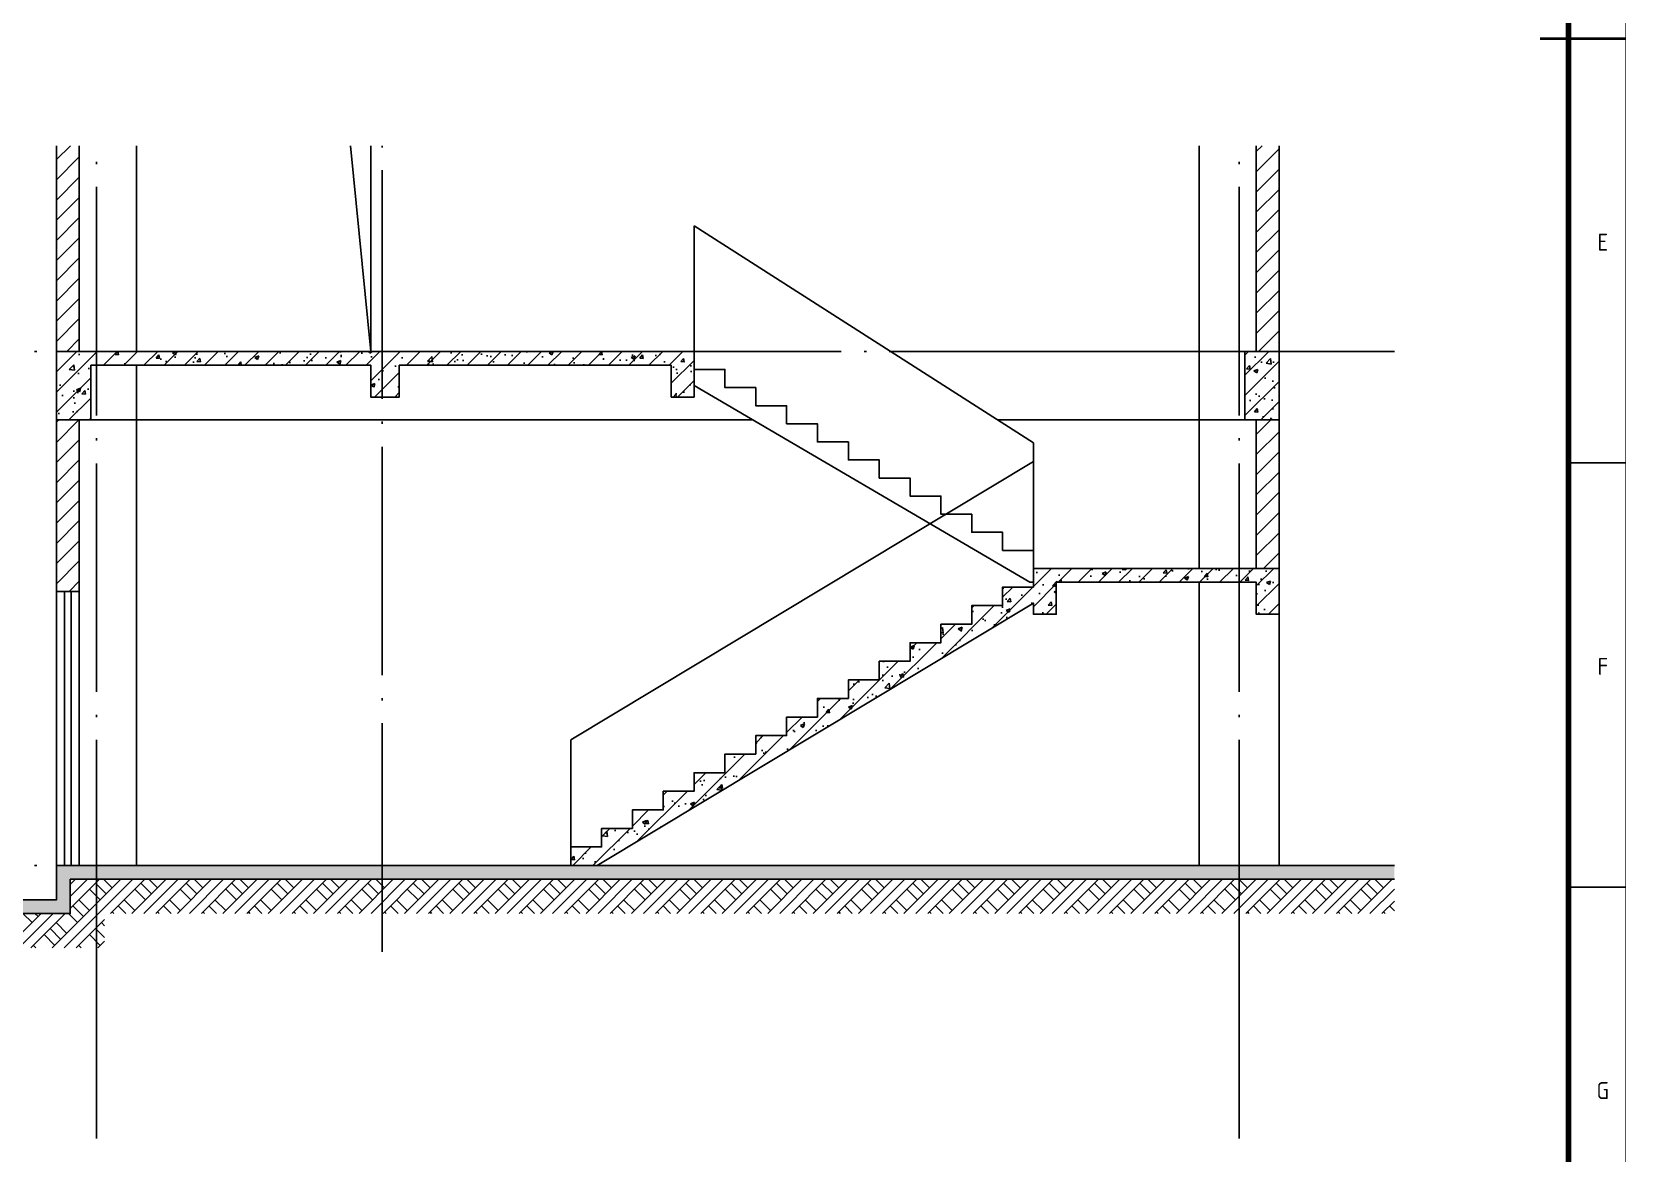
# Model space of a CAD drawing. Extents: x 93518 to 937116, y -359949 to 58022.
# Drawn here: x 891544 to 905504, y -183432 to -173619 of the extents above; entities that cross this region are included whole.
import ezdxf
from ezdxf.enums import TextEntityAlignment as Align

# ---------------------------------------------------------------- set-up
doc = ezdxf.new("R2010")
doc.units = 0
doc.header["$LTSCALE"] = 1000
doc.header["$MEASUREMENT"] = 0
doc.linetypes.add('DOTE', pattern=[2.42, 2, -0.2, 0.02, -0.2])
doc.layers.get('0').update_dxf_attribs({"linetype": 'CONTINUOUS'})
for name, color, linetype in [('AXIS', 3, 'CONTINUOUS'), ('COLUMN', 255, 'CONTINUOUS'), ('DOTE', 8, 'DOTE'), ('PUB_HATCH', 8, 'CONTINUOUS'), ('WALL', 7, 'CONTINUOUS'), ('WINDOW', 4, 'CONTINUOUS')]:
    doc.layers.add(name, color=color, linetype=linetype)
doc.styles.get("Standard").update_dxf_attribs({"font": 'GBENOR', "bigfont": 'GBCBIG'})
pattern_1 = [(45, (172997.23, -1395.83), (-88.388348, 88.388348), []), (50, (172997.23, -1395.83), (358.63009, -31.37607), [37.5, -412.5]), (355, (172997.23, -1395.83), (-69.37567, 376.09607), [30, -330]), (100.4514, (173027.12, -1398.45), (289.25469, 344.71977), [31.8701, -350.57106]), (46.1842, (172997.23, -1295.83), (533.62052, -82.7595), [56.25, -618.75]), (96.6356, (173041.7, -1302.73), (467.33135, 487.05894), [47.80514, -525.8565]), (351.1842, (172997.23, -1295.83), (467.33097, 487.0593), [45, -495]), (21, (173047.23, -1320.83), (298.45353, -201.30945), [37.5, -412.5]), (326, (173047.23, -1320.83), (121.65767, 362.57502), [30, -330]), (71.4514, (173072.1, -1337.6), (420.11131, 161.26525), [31.8701, -350.57106]), (37.5, (172997.23, -1395.83), (6.079928, 166.446927), [0, -326, 0, -335, 0, -331.25]), (7.5, (172997.23, -1395.83), (131.53477, 197.205856), [0, -191, 0, -318.5, 0, -126.25]), (327.5, (172885.73, -1395.83), (266.911218, -11.277436), [0, -125, 0, -390, 0, -517.5]), (317.5, (172835.73, -1395.83), (291.593085, 50.05249), [0, -162.5, 0, -259, 0, -367.5])]

# ---------------------------------------------------------------- blocks, each defined once
blk = doc.blocks.new('GEDI_WK_A11')
at = {"color": 3}
for p, q in [((1040, 297), (1050, 297)), ((1040, 222.75), (1050, 222.75)), ((1040, 148.5), (1050, 148.5))]:
    blk.add_line(p, q, dxfattribs=at)
for points, const_width in [([(0, 0), (1050, 0), (1050, 594), (0, 594)], 0.1), ([(25, 10), (1040, 10), (1040, 584), (25, 584)], 1)]:
    blk.add_lwpolyline(points, close=True, dxfattribs=dict(at, const_width=const_width))
blk.add_lwpolyline([(1035, 297, 0.5, 0.5, 0), (1050, 297, 0.5, 0.5, 0)], format="xyseb", dxfattribs=at)
for s, p in [('E', (1046, 259.88)), ('F', (1046, 185.62)), ('G', (1046, 111.38))]:
    blk.add_text(s, height=3, dxfattribs=at).set_placement(p, align=Align.CENTER)

msp = doc.modelspace()

# ---------------------------------------------------------------- hatches: boundary and pattern name
h = msp.add_hatch()
h.set_pattern_fill('夯实土壤', color=8, scale=50, style=0)
h.set_pattern_definition([(45, (173056.23, -1395.83), (-198.69701, 198.69701), []), (45, (173161.23, -1395.83), (-198.69701, 198.69701), []), (45, (173266.23, -1395.83), (-198.69701, 198.69701), []), (135, (173056.23, -1395.83), (-198.69701, -198.69701), [132.5, -148.5]), (135, (173108.73, -1343.33), (-198.69701, -198.69701), [132.5, -148.5]), (135, (173161.23, -1290.83), (-198.69701, -198.69701), [132.5, -148.5])])
h.paths.add_polyline_path([(902108.6, -181035.5), (903467.1, -181035.5), (903467.1, -181335.5), (902108.6, -181335.5)])
h.paths.add_polyline_path([(894608.6, -181035.5), (902108.6, -181035.5), (902108.6, -181335.5), (894608.6, -181335.5)])
h.paths.add_polyline_path([(892108.6, -181035.5), (894608.6, -181035.5), (894608.6, -181335.5), (892178.6, -181335.5), (892178.6, -181635.5), (892108.6, -181635.5)])
h.paths.add_polyline_path([(890296.5, -181335.5), (891878.6, -181335.5), (891878.6, -181035.5), (892108.6, -181035.5), (892108.6, -181635.5), (890296.5, -181635.5)])
at = {"layer": 'COLUMN'}
h = msp.add_hatch(dxfattribs=at)
h.set_pattern_fill('钢筋混凝土', color=8, scale=50, style=0)
h.set_pattern_definition(pattern_1)
h.paths.add_polyline_path([(894758.6, -176535.5), (897138.6, -176535.5), (897138.6, -176815.5), (897338.6, -176815.5), (897338.6, -176535.5), (897338.6, -176415.5), (894608.6, -176415.5), (894608.6, -176815.5), (894758.6, -176815.5)])
h.paths.add_polyline_path([(894508.6, -176535.5), (894508.6, -176815.5), (894608.6, -176815.5), (894608.6, -176415.5), (892108.6, -176415.5), (892108.6, -176535.5)])
h.paths.add_polyline_path([(891758.6, -177015.5), (892058.6, -177015.5), (892058.6, -176535.5), (892108.6, -176535.5), (892108.6, -176415.5), (891758.6, -176415.5)])
h = msp.add_hatch(dxfattribs=at)
h.set_pattern_fill('钢筋混凝土', color=8, scale=50, style=0)
h.set_pattern_definition(pattern_1)
h.paths.add_polyline_path([(902458.6, -176415.5), (902158.6, -176415.5), (902158.6, -177015.5), (902458.6, -177015.5)])
h = msp.add_hatch(dxfattribs=at)
h.set_pattern_fill('钢筋混凝土', color=8, scale=50, style=0)
h.set_pattern_definition(pattern_1)
h.paths.add_polyline_path([(900308.6, -178618), (900308.6, -178715.5), (900508.6, -178715.5), (900508.6, -178435.5), (902108.6, -178435.5), (902108.6, -178315.5), (900308.6, -178315.5), (900308.6, -178478), (900038.6, -178478), (900038.6, -178640.5), (899768.6, -178640.5), (899768.6, -178803), (899498.6, -178803), (899498.6, -178965.5), (899228.6, -178965.5), (899228.6, -179128), (898958.6, -179128), (898958.6, -179290.5), (898688.6, -179290.5), (898688.6, -179453), (898418.6, -179453), (898418.6, -179615.5), (898148.6, -179615.5), (898148.6, -179778), (897878.6, -179778), (897878.6, -179940.5), (897608.6, -179940.5), (897608.6, -180103), (897338.6, -180103), (897338.6, -180265.5), (897068.6, -180265.5), (897068.6, -180428), (896798.6, -180428), (896798.6, -180590.5), (896528.6, -180590.5), (896528.6, -180753), (896258.6, -180753), (896258.6, -180915.5), (896491.3, -180915.5)])
h.paths.add_polyline_path([(902108.6, -178315.5), (902108.6, -178435.5), (902258.6, -178435.5), (902258.6, -178715.5), (902458.6, -178715.5), (902458.6, -178315.5)])
h = msp.add_hatch(dxfattribs=at)
h.set_pattern_fill('钢筋混凝土', color=8, scale=50, style=0)
h.set_pattern_definition(pattern_1)
h.paths.add_polyline_path([(894608.6, -180915.5), (902108.6, -180915.5), (902108.6, -181035.5), (894608.6, -181035.5)])
h.paths.add_polyline_path([(902108.6, -180915.5), (903467.1, -180915.5), (903467.1, -181035.5), (902108.6, -181035.5)])
h.paths.add_polyline_path([(892108.6, -180915.5), (894608.6, -180915.5), (894608.6, -181035.5), (892108.6, -181035.5)])
h.paths.add_polyline_path([(890296.5, -181215.5), (891758.6, -181215.5), (891758.6, -180915.5), (892108.6, -180915.5), (892108.6, -181035.5), (891878.6, -181035.5), (891878.6, -181335.5), (890296.5, -181335.5)])
at = {"layer": 'PUB_HATCH'}
h = msp.add_hatch(dxfattribs=at)
h.set_pattern_fill('普通砖', color=256, scale=50, style=0)
h.set_pattern_definition([(45, (172997.23, -1306.08), (-88.388383, 88.388383), [])])
h.paths.add_polyline_path([(891758.6, -176415.5), (891958.6, -176415.5), (891958.6, -174615.5), (891758.6, -174615.5)])
h.paths.add_polyline_path([(891758.6, -178515.5), (891958.6, -178515.5), (891958.6, -177015.5), (891758.6, -177015.5)])
h.paths.add_polyline_path([(902258.6, -176415.5), (902458.6, -176415.5), (902458.6, -174615.5), (902258.6, -174615.5)])
h.paths.add_polyline_path([(902458.6, -177015.5), (902258.6, -177015.5), (902258.6, -178315.5), (902458.6, -178315.5)])

# ---------------------------------------------------------------- linework, layer by layer
at = {"color": 8}
for p, q in [((892458.6, -176415.5), (892458.6, -174615.5)), ((901758.6, -178315.5), (901758.6, -174615.5)), ((899058.1, -176415.5), (902158.6, -176415.5)), ((892458.6, -180915.5), (892458.6, -176535.5)), ((892058.6, -177015.5), (897854.6, -177015.5)), ((899996, -177015.5), (902158.6, -177015.5)), ((901758.6, -180915.5), (901758.6, -178435.5)), ((902458.6, -180915.5), (902458.6, -178715.5))]:
    msp.add_line(p, q, dxfattribs=at)
at = {"color": 2}
for p, q in [((900308.6, -177215.5), (897338.6, -175315.5)), ((896258.6, -179815.5), (900308.6, -177378))]:
    msp.add_line(p, q, dxfattribs=at)
at = {"color": 8}
msp.add_lwpolyline([(894508.6, -176415.5), (894330.6, -174615.5)], dxfattribs=at)
at = {"color": 2}
for points in [[(897338.6, -176415.5), (897338.6, -175315.5)], [(897338.6, -175935.5), (897338.6, -175473.8)], [(900308.6, -178315.5), (900308.6, -178157.1), (900038.6, -178157.1), (900038.6, -177998.8), (899768.6, -177998.8), (899768.6, -177840.5), (899498.6, -177840.5), (899498.6, -177682.1), (899228.6, -177682.1), (899228.6, -177523.8), (898958.6, -177523.8), (898958.6, -177365.5), (898688.6, -177365.5), (898688.6, -177207.1), (898418.6, -177207.1), (898418.6, -177048.8), (898148.6, -177048.8), (898148.6, -176890.5), (897878.6, -176890.5), (897878.6, -176732.1), (897608.6, -176732.1), (897608.6, -176573.8), (897338.6, -176573.8), (897338.6, -176415.5), (897338.6, -176415.5)], [(900308.6, -178435.5), (900276, -178435.5), (897338.6, -176712.9)], [(900308.6, -178315.5), (900308.6, -177215.5)], [(900308.6, -178478), (900308.6, -177378)], [(896258.6, -180915.5), (896258.6, -179815.5)]]:
    msp.add_lwpolyline(points, dxfattribs=at)
msp.add_lwpolyline([(903467.1, -181035.5), (891878.6, -181035.5), (891878.6, -181335.5), (890296.5, -181335.5)])
at = {"layer": 'AXIS'}
for p, q in [((892108.6, -181816.2), (892108.6, -183303.5)), ((902108.6, -181816.2), (902108.6, -183303.5))]:
    msp.add_line(p, q, dxfattribs=at)
at = {"layer": 'DOTE'}
for p, q in [((892108.6, -181816.2), (892108.6, -174615.5)), ((894608.6, -181669.9), (894608.6, -174615.5)), ((902108.6, -181816.2), (902108.6, -174615.5)), ((903467.1, -176415.5), (890296.5, -176415.5)), ((903467.1, -180915.5), (890296.5, -180915.5))]:
    msp.add_line(p, q, dxfattribs=at)
at = {"layer": 'WALL'}
for p, q in [((891758.6, -178515.5), (891758.6, -174615.5)), ((891958.6, -176415.5), (891958.6, -174615.5)), ((894508.6, -174615.5), (894508.6, -176415.5)), ((902258.6, -176415.5), (902258.6, -174615.5)), ((902458.6, -178715.5), (902458.6, -174615.5)), ((902158.6, -176415.5), (902458.6, -176415.5)), ((891958.6, -178515.5), (891958.6, -177015.5)), ((902258.6, -178315.5), (902258.6, -177015.5))]:
    msp.add_line(p, q, dxfattribs=at)
for points in [[(897338.6, -176415.5), (891758.6, -176415.5)], [(892058.6, -176535.5), (892058.6, -177015.5), (891758.6, -177015.5), (891758.6, -176415.5)], [(902458.6, -176415.5), (902458.6, -177015.5), (902158.6, -177015.5), (902158.6, -176415.5)], [(894508.6, -176535.5), (892058.6, -176535.5)], [(894758.6, -176535.5), (894758.6, -176815.5), (894508.6, -176815.5), (894508.6, -176535.5)], [(897138.6, -176535.5), (894758.6, -176535.5)], [(897338.6, -176535.5), (897338.6, -176815.5), (897138.6, -176815.5), (897138.6, -176535.5)], [(896258.6, -180915.5), (896258.6, -180753), (896528.6, -180753), (896528.6, -180590.5), (896798.6, -180590.5), (896798.6, -180428), (897068.6, -180428), (897068.6, -180265.5), (897338.6, -180265.5), (897338.6, -180103), (897608.6, -180103), (897608.6, -179940.5), (897878.6, -179940.5), (897878.6, -179778), (898148.6, -179778), (898148.6, -179615.5), (898418.6, -179615.5), (898418.6, -179453), (898688.6, -179453), (898688.6, -179290.5), (898958.6, -179290.5), (898958.6, -179128), (899228.6, -179128), (899228.6, -178965.5), (899498.6, -178965.5), (899498.6, -178803), (899768.6, -178803), (899768.6, -178640.5), (900038.6, -178640.5), (900038.6, -178478), (900308.6, -178478), (900308.6, -178315.5), (902458.6, -178315.5), (902458.6, -178715.5), (902258.6, -178715.5), (902258.6, -178435.5), (900508.6, -178435.5), (900508.6, -178715.5), (900308.6, -178715.5), (900308.6, -178618), (896491.3, -180915.5)], [(903467.1, -180915.5), (891758.6, -180915.5), (891758.6, -181215.5), (890296.5, -181215.5)]]:
    msp.add_lwpolyline(points, dxfattribs=at)
at = {"layer": 'WINDOW'}
for points in [[(891758.6, -180915.5), (891758.6, -178515.5), (891958.6, -178515.5), (891958.6, -180915.5)], [(891828.6, -178515.5), (891828.6, -180915.5)], [(891888.6, -178515.5), (891888.6, -180915.5)]]:
    msp.add_lwpolyline(points, dxfattribs=at)

# ---------------------------------------------------------------- block references
at = {"xscale": 50, "yscale": 50, "zscale": 50}
msp.add_blockref('GEDI_WK_A11', (852991.4, -188528.9), dxfattribs=at)

doc.saveas('drawing.dxf')
